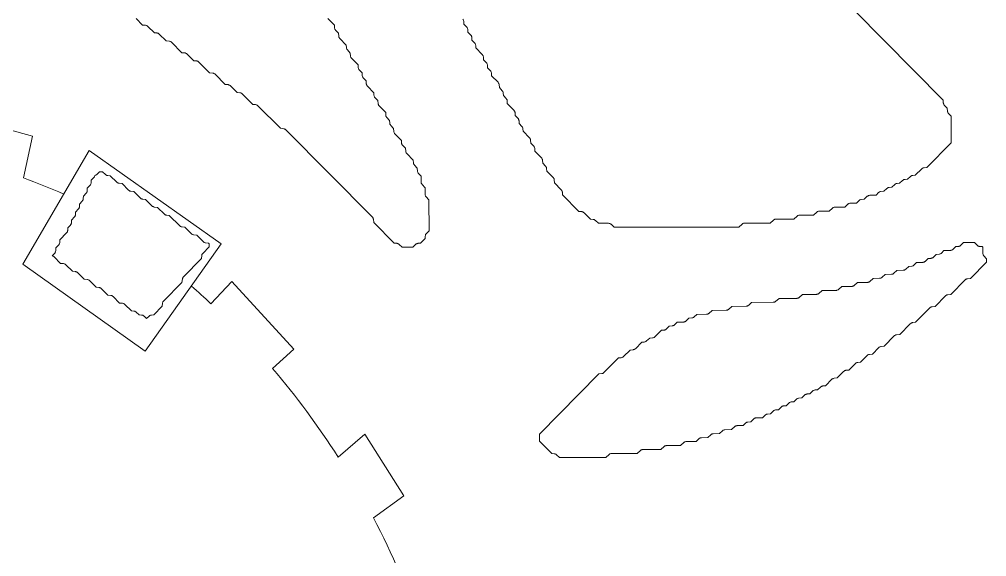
# Model space of a CAD drawing. Header units: inches. Extents: x 36 to 80.3, y 17.3 to 55.9.
# Drawn here: x 50.81 to 57.35, y 36.25 to 39.88 of the extents above; entities that cross this region are included whole.
import ezdxf

# ---------------------------------------------------------------- set-up
doc = ezdxf.new("R2010")
doc.units = ezdxf.units.IN
doc.layers.add('01_ORIGINAL_CAD', color=7, linetype='CONTINUOUS', lineweight=20)
doc.layers.add('02_APPROVED_PDF_OUTLINES', color=7, linetype='CONTINUOUS', lineweight=15)

msp = doc.modelspace()

# ---------------------------------------------------------------- linework, layer by layer
at = {"layer": '01_ORIGINAL_CAD'}
for points in [[(50.3503, 38.9811), (50.3957, 39.232), (50.9015, 39.0933), (50.8421, 38.8111)], [(51.2858, 38.9961), (52.1779, 38.364), (51.6649, 37.64), (50.8365, 38.2269), (51.2858, 38.9961)], [(52.2493, 38.1107), (52.1082, 37.9605)], [(52.2493, 38.1107), (52.6681, 37.6537), (52.5252, 37.5228)], [(52.9682, 36.924), (53.149, 37.0789), (53.4135, 36.6613), (53.2073, 36.5136)]]:
    msp.add_lwpolyline(points, dxfattribs=at)
for centre, radius, start, end in [((47.8977, 31.0932), 8.2604, 67.08551, 69.11803), ((48.3626, 33.9743), 5.4698, 46.78254, 48.64403), ((48.3626, 33.9743), 5.4698, 32.63878, 40.4465), ((48.3626, 33.9743), 5.4698, 19.0436, 27.66091)]:
    msp.add_arc(centre, radius, start, end, dxfattribs=at)
at = {"layer": '02_APPROVED_PDF_OUTLINES'}
for points in [[(56.4583, 39.9411), (57.0589, 39.3354), (57.0596, 39.3187), (57.0601, 39.3152), (57.0609, 39.3118), (57.0623, 39.3085), (57.0641, 39.3055), (57.0663, 39.3027), (57.0859, 39.2818), (57.0877, 39.2614), (57.0883, 39.258), (57.0893, 39.2547), (57.0907, 39.2516), (57.0925, 39.2487), (57.0947, 39.2461), (57.1118, 39.2287), (57.1121, 39.0467), (56.949, 38.8814), (56.9295, 38.8796), (56.926, 38.8791), (56.9227, 38.878), (56.9196, 38.8766), (56.9166, 38.8746), (56.914, 38.8723), (56.87, 38.8281), (56.8537, 38.8274), (56.8501, 38.8269), (56.8467, 38.826), (56.8434, 38.8246), (56.8403, 38.8228), (56.8376, 38.8205), (56.8174, 38.8012), (56.8006, 38.8005), (56.7971, 38.8001), (56.7936, 38.7991), (56.7903, 38.7977), (56.7873, 38.7959), (56.7845, 38.7936), (56.7643, 38.7744), (56.7476, 38.7736), (56.7441, 38.7732), (56.7406, 38.7723), (56.7373, 38.7709), (56.7343, 38.769), (56.7315, 38.7667), (56.7113, 38.7475), (56.6946, 38.7467), (56.691, 38.7463), (56.6876, 38.7454), (56.6843, 38.744), (56.6812, 38.7421), (56.6785, 38.7399), (56.6578, 38.7202), (56.6378, 38.7184), (56.6344, 38.7178), (56.6311, 38.7168), (56.6279, 38.7153), (56.625, 38.7134), (56.6224, 38.7112), (56.6051, 38.6939), (56.5625, 38.693), (56.5594, 38.6927), (56.5564, 38.6921), (56.5535, 38.6911), (56.5508, 38.6897), (56.5482, 38.6881), (56.5458, 38.6861), (56.5252, 38.6664), (56.5052, 38.6646), (56.5018, 38.664), (56.4985, 38.663), (56.4953, 38.6615), (56.4924, 38.6597), (56.4898, 38.6574), (56.4725, 38.6402), (56.4299, 38.6392), (56.4268, 38.6389), (56.4238, 38.6383), (56.4209, 38.6373), (56.4181, 38.6359), (56.4156, 38.6343), (56.4132, 38.6323), (56.3934, 38.6134), (56.3271, 38.6131), (56.324, 38.6129), (56.3211, 38.6124), (56.3182, 38.6115), (56.3155, 38.6102), (56.3129, 38.6087), (56.3105, 38.6068), (56.2878, 38.5865), (56.2209, 38.5862), (56.2179, 38.586), (56.215, 38.5855), (56.2121, 38.5846), (56.2093, 38.5833), (56.2068, 38.5817), (56.2044, 38.5799), (56.1817, 38.5596), (56.0883, 38.5593), (56.0853, 38.5591), (56.0823, 38.5585), (56.0794, 38.5576), (56.0767, 38.5564), (56.0741, 38.5548), (56.0717, 38.5529), (56.049, 38.5327), (55.9291, 38.5323), (55.9261, 38.5321), (55.9231, 38.5316), (55.9202, 38.5307), (55.9175, 38.5294), (55.9149, 38.5279), (55.9125, 38.526), (55.8898, 38.5057), (55.7168, 38.5053), (55.7138, 38.5051), (55.7108, 38.5046), (55.7079, 38.5037), (55.7052, 38.5024), (55.7026, 38.5009), (55.7002, 38.499), (55.6775, 38.4787), (54.8336, 38.4781), (54.8137, 38.4969), (54.8113, 38.4989), (54.8087, 38.5006), (54.8059, 38.5019), (54.803, 38.5029), (54.8, 38.5035), (54.7969, 38.5038), (54.7275, 38.5047), (54.7075, 38.5237), (54.7047, 38.5259), (54.7017, 38.5278), (54.6984, 38.5292), (54.6949, 38.5301), (54.6914, 38.5305), (54.675, 38.5312), (54.6309, 38.5754), (54.6282, 38.5777), (54.6253, 38.5796), (54.6221, 38.5811), (54.6188, 38.5821), (54.6154, 38.5827), (54.5958, 38.5844), (54.4848, 38.6963), (54.4841, 38.7131), (54.4838, 38.716), (54.4831, 38.719), (54.4821, 38.7218), (54.4807, 38.7245), (54.4791, 38.727), (54.4771, 38.7293), (54.4312, 38.777), (54.4294, 38.7972), (54.4288, 38.8006), (54.4278, 38.8039), (54.4264, 38.807), (54.4245, 38.8099), (54.4223, 38.8125), (54.3783, 38.8572), (54.3776, 38.874), (54.3772, 38.8775), (54.3763, 38.8809), (54.3749, 38.8842), (54.3731, 38.8872), (54.3709, 38.89), (54.3513, 38.911), (54.3495, 38.9313), (54.349, 38.9347), (54.348, 38.938), (54.3465, 38.9412), (54.3447, 38.9441), (54.3424, 38.9467), (54.2984, 38.9914), (54.2977, 39.0082), (54.2973, 39.0117), (54.2964, 39.0151), (54.295, 39.0183), (54.2932, 39.0214), (54.291, 39.0241), (54.2714, 39.0451), (54.2696, 39.0655), (54.2691, 39.0689), (54.2681, 39.0722), (54.2666, 39.0753), (54.2648, 39.0782), (54.2625, 39.0808), (54.2186, 39.1255), (54.2178, 39.1423), (54.2174, 39.1458), (54.2165, 39.1492), (54.2151, 39.1525), (54.2133, 39.1555), (54.2111, 39.1582), (54.1919, 39.1788), (54.1912, 39.196), (54.1908, 39.1995), (54.1899, 39.2029), (54.1885, 39.2061), (54.1867, 39.2092), (54.1845, 39.2119), (54.1653, 39.2325), (54.1645, 39.2496), (54.1642, 39.2526), (54.1635, 39.2555), (54.1625, 39.2584), (54.1612, 39.2611), (54.1595, 39.2636), (54.1576, 39.2658), (54.112, 39.3131), (54.1113, 39.3301), (54.1109, 39.3336), (54.11, 39.337), (54.1086, 39.3403), (54.1068, 39.3433), (54.1046, 39.346), (54.0854, 39.3666), (54.0846, 39.3838), (54.0842, 39.3873), (54.0833, 39.3907), (54.082, 39.3939), (54.0801, 39.397), (54.0779, 39.3997), (54.0583, 39.4207), (54.0565, 39.4411), (54.056, 39.4445), (54.055, 39.4478), (54.0536, 39.4509), (54.0517, 39.4538), (54.0495, 39.4564), (54.0055, 39.5011), (54.0047, 39.5179), (54.0043, 39.5214), (54.0034, 39.5248), (54.0021, 39.5281), (54.0003, 39.5311), (53.998, 39.5338), (53.9789, 39.5544), (53.9781, 39.5716), (53.9777, 39.5751), (53.9768, 39.5785), (53.9754, 39.5817), (53.9736, 39.5848), (53.9714, 39.5875), (53.9518, 39.6085), (53.95, 39.6289), (53.9495, 39.6323), (53.9485, 39.6356), (53.947, 39.6387), (53.9452, 39.6416), (53.9429, 39.6442), (53.899, 39.6889), (53.8982, 39.7057), (53.8978, 39.7092), (53.8969, 39.7126), (53.8955, 39.7159), (53.8937, 39.7189), (53.8915, 39.7216), (53.8723, 39.7422), (53.8716, 39.7594), (53.8712, 39.7629), (53.8703, 39.7663), (53.8689, 39.7695), (53.8671, 39.7726), (53.8649, 39.7753), (53.8457, 39.7959), (53.8449, 39.813), (53.8445, 39.8165), (53.8436, 39.8199), (53.8422, 39.8232), (53.8404, 39.8262), (53.8382, 39.829), (53.819, 39.8495), (53.8183, 39.8667), (53.8179, 39.8702), (53.817, 39.8736), (53.8156, 39.8769), (53.8138, 39.8799), (53.8116, 39.8826)], [(52.8996, 39.8871), (52.9436, 39.8424), (52.9443, 39.8256), (52.9447, 39.8221), (52.9456, 39.8187), (52.947, 39.8154), (52.9488, 39.8124), (52.951, 39.8096), (52.9706, 39.7886), (52.9724, 39.7683), (52.9729, 39.7649), (52.9739, 39.7616), (52.9754, 39.7584), (52.9772, 39.7555), (52.9795, 39.7529), (53.0234, 39.7082), (53.0242, 39.6914), (53.0246, 39.6879), (53.0255, 39.6845), (53.0269, 39.6813), (53.0287, 39.6782), (53.0309, 39.6755), (53.0505, 39.6545), (53.0523, 39.6341), (53.0528, 39.6307), (53.0538, 39.6274), (53.0553, 39.6243), (53.0571, 39.6214), (53.0594, 39.6188), (53.1033, 39.5741), (53.1041, 39.5573), (53.1045, 39.5538), (53.1054, 39.5504), (53.1067, 39.5471), (53.1086, 39.5441), (53.1108, 39.5413), (53.13, 39.5208), (53.1307, 39.5036), (53.1311, 39.5001), (53.132, 39.4967), (53.1334, 39.4935), (53.1352, 39.4904), (53.1374, 39.4877), (53.157, 39.4667), (53.1588, 39.4463), (53.1594, 39.4429), (53.1604, 39.4396), (53.1618, 39.4365), (53.1637, 39.4336), (53.1659, 39.431), (53.2099, 39.3863), (53.2106, 39.3695), (53.211, 39.366), (53.2119, 39.3626), (53.2133, 39.3593), (53.2151, 39.3563), (53.2173, 39.3535), (53.2369, 39.3326), (53.2387, 39.3122), (53.2392, 39.3088), (53.2402, 39.3055), (53.2417, 39.3023), (53.2435, 39.2994), (53.2458, 39.2968), (53.2898, 39.2521), (53.2905, 39.2353), (53.2909, 39.2318), (53.2918, 39.2284), (53.2932, 39.2252), (53.295, 39.2221), (53.2972, 39.2194), (53.3164, 39.1989), (53.3172, 39.1817), (53.3176, 39.1782), (53.3185, 39.1748), (53.3198, 39.1715), (53.3216, 39.1685), (53.3239, 39.1657), (53.3434, 39.1448), (53.3452, 39.1244), (53.3458, 39.121), (53.3468, 39.1177), (53.3482, 39.1145), (53.3501, 39.1116), (53.3523, 39.109), (53.3963, 39.0643), (53.397, 39.0475), (53.3974, 39.044), (53.3983, 39.0406), (53.3997, 39.0374), (53.4015, 39.0343), (53.4037, 39.0316), (53.4233, 39.0106), (53.4251, 38.9902), (53.4257, 38.9868), (53.4267, 38.9835), (53.4281, 38.9804), (53.43, 38.9775), (53.4322, 38.9749), (53.4762, 38.9302), (53.4769, 38.9134), (53.4773, 38.9099), (53.4782, 38.9065), (53.4796, 38.9032), (53.4814, 38.9002), (53.4836, 38.8975), (53.5032, 38.8765), (53.505, 38.8561), (53.5055, 38.8527), (53.5065, 38.8494), (53.508, 38.8463), (53.5098, 38.8434), (53.512, 38.8408), (53.5291, 38.8233), (53.5294, 38.783), (53.5297, 38.7794), (53.5305, 38.776), (53.5317, 38.7726), (53.5334, 38.7695), (53.5356, 38.7667), (53.5559, 38.7434), (53.557, 38.6993), (53.5572, 38.6963), (53.5578, 38.6933), (53.5588, 38.6904), (53.5601, 38.6877), (53.5617, 38.6851), (53.5637, 38.6828), (53.5824, 38.6627), (53.5828, 38.4531), (53.5642, 38.433), (53.562, 38.4303), (53.5601, 38.4272), (53.5588, 38.424), (53.5579, 38.4206), (53.5575, 38.417), (53.5568, 38.4003), (53.5262, 38.3693), (53.51, 38.3686), (53.5064, 38.3682), (53.503, 38.3672), (53.4997, 38.3658), (53.4966, 38.364), (53.4939, 38.3617), (53.4741, 38.3429), (53.4004, 38.3428), (53.3806, 38.3616), (53.3778, 38.3639), (53.3748, 38.3658), (53.3715, 38.3671), (53.368, 38.3681), (53.3645, 38.3685), (53.3482, 38.3692), (53.2101, 38.5084), (53.2069, 38.5314), (53.2062, 38.5346), (53.2052, 38.5376), (53.2037, 38.5405), (53.202, 38.5431), (53.1999, 38.5456), (52.6148, 39.1356), (52.6123, 39.1377), (52.6097, 39.1396), (52.6068, 39.141), (52.6037, 39.1421), (52.6005, 39.1427), (52.5779, 39.146), (52.4263, 39.2984), (52.4237, 39.3007), (52.4208, 39.3026), (52.4176, 39.3041), (52.4143, 39.3051), (52.4108, 39.3057), (52.3912, 39.3074), (52.32, 39.3789), (52.3174, 39.3812), (52.3144, 39.3831), (52.3113, 39.3845), (52.3079, 39.3856), (52.3045, 39.3861), (52.2847, 39.3879), (52.2374, 39.4341), (52.2351, 39.4361), (52.2326, 39.4378), (52.2299, 39.4392), (52.227, 39.4402), (52.2241, 39.4409), (52.221, 39.4412), (52.2047, 39.4419), (52.1362, 39.511), (52.1338, 39.5131), (52.1311, 39.515), (52.1283, 39.5164), (52.1252, 39.5175), (52.122, 39.5181), (52.0994, 39.5214), (52.0276, 39.5934), (52.025, 39.5957), (52.022, 39.5976), (52.0189, 39.599), (52.0155, 39.6001), (52.0121, 39.6006), (51.9923, 39.6024), (51.945, 39.6486), (51.9427, 39.6506), (51.9402, 39.6523), (51.9375, 39.6537), (51.9346, 39.6547), (51.9317, 39.6554), (51.9286, 39.6557), (51.9123, 39.6564), (51.8415, 39.7274), (51.8389, 39.7297), (51.836, 39.7316), (51.8328, 39.7331), (51.8295, 39.7341), (51.826, 39.7347), (51.8062, 39.7364), (51.759, 39.7827), (51.7567, 39.7847), (51.7541, 39.7864), (51.7514, 39.7877), (51.7486, 39.7888), (51.7456, 39.7895), (51.7426, 39.7898), (51.7262, 39.7905), (51.682, 39.8347), (51.6794, 39.837), (51.6765, 39.8389), (51.6733, 39.8404), (51.67, 39.8414), (51.6666, 39.8419), (51.6469, 39.8437), (51.6023, 39.8883)]]:
    msp.add_lwpolyline(points, dxfattribs=at)
for points in [[(51.0353, 38.2843), (51.0353, 38.2848), (51.0522, 38.3022), (51.0544, 38.3048), (51.0562, 38.3077), (51.0577, 38.3109), (51.0586, 38.3141), (51.0592, 38.3175), (51.0609, 38.3379), (51.0804, 38.3589), (51.0826, 38.3617), (51.0844, 38.3647), (51.0858, 38.368), (51.0866, 38.3714), (51.087, 38.3749), (51.0877, 38.3918), (51.133, 38.4392), (51.135, 38.4415), (51.1366, 38.444), (51.138, 38.4467), (51.139, 38.4495), (51.1397, 38.4525), (51.14, 38.4555), (51.1407, 38.4723), (51.158, 38.4902), (51.1602, 38.4928), (51.1621, 38.4957), (51.1635, 38.4988), (51.1645, 38.5021), (51.165, 38.5055), (51.1667, 38.5259), (51.1862, 38.5469), (51.1884, 38.5496), (51.1902, 38.5527), (51.1916, 38.5559), (51.1925, 38.5593), (51.1928, 38.5629), (51.1935, 38.58), (51.2126, 38.6006), (51.2148, 38.6033), (51.2167, 38.6064), (51.218, 38.6096), (51.2189, 38.613), (51.2193, 38.6166), (51.22, 38.6337), (51.2391, 38.6543), (51.2413, 38.657), (51.2431, 38.6601), (51.2445, 38.6633), (51.2453, 38.6667), (51.2457, 38.6703), (51.2464, 38.6874), (51.2655, 38.708), (51.2677, 38.7107), (51.2695, 38.7138), (51.2709, 38.717), (51.2718, 38.7204), (51.2722, 38.724), (51.2729, 38.7411), (51.292, 38.7617), (51.2942, 38.7644), (51.296, 38.7675), (51.2973, 38.7707), (51.2982, 38.7741), (51.2986, 38.7777), (51.2993, 38.7945), (51.3167, 38.8124), (51.3188, 38.8148), (51.3205, 38.8176), (51.3219, 38.8205), (51.3229, 38.8236), (51.3235, 38.8268), (51.3236, 38.8276), (51.3243, 38.8277), (51.3275, 38.8283), (51.3306, 38.8294), (51.3336, 38.8308), (51.3363, 38.8326), (51.3387, 38.8348), (51.3558, 38.8518), (51.3761, 38.8518), (51.3959, 38.833), (51.3987, 38.8307), (51.4017, 38.8289), (51.405, 38.8275), (51.4085, 38.8266), (51.412, 38.8262), (51.4284, 38.8255), (51.4726, 38.7812), (51.4752, 38.779), (51.4781, 38.7771), (51.4813, 38.7756), (51.4846, 38.7746), (51.488, 38.774), (51.5076, 38.7723), (51.5523, 38.7276), (51.5549, 38.7253), (51.5578, 38.7234), (51.561, 38.722), (51.5643, 38.7209), (51.5678, 38.7204), (51.5874, 38.7187), (51.632, 38.674), (51.6347, 38.6717), (51.6376, 38.6698), (51.6407, 38.6684), (51.6441, 38.6673), (51.6475, 38.6668), (51.6671, 38.665), (51.7118, 38.6204), (51.7144, 38.6181), (51.7173, 38.6162), (51.7205, 38.6147), (51.7238, 38.6137), (51.7272, 38.6132), (51.747, 38.6114), (51.7943, 38.5652), (51.7966, 38.5632), (51.7991, 38.5615), (51.8018, 38.5601), (51.8047, 38.5591), (51.8077, 38.5584), (51.8107, 38.5581), (51.827, 38.5574), (51.8978, 38.4864), (51.9004, 38.4841), (51.9034, 38.4822), (51.9065, 38.4807), (51.9099, 38.4796), (51.9133, 38.4791), (51.9329, 38.4774), (51.9776, 38.4327), (51.9802, 38.4304), (51.9831, 38.4285), (51.9863, 38.427), (51.9896, 38.426), (51.993, 38.4255), (52.0127, 38.4237), (52.0573, 38.3791), (52.0599, 38.3768), (52.0628, 38.3749), (52.066, 38.3734), (52.0693, 38.3724), (52.0728, 38.3719), (52.0923, 38.3701), (52.0965, 38.3659), (52.0966, 38.345), (52.0532, 38.3008), (52.051, 38.2981), (52.0491, 38.2952), (52.0477, 38.2921), (52.0467, 38.2888), (52.0462, 38.2854), (52.0445, 38.2654), (51.9227, 38.142), (51.9206, 38.1395), (51.9188, 38.1369), (51.9174, 38.134), (51.9164, 38.1309), (51.9157, 38.1278), (51.9126, 38.1048), (51.7884, 37.9785), (51.7862, 37.9759), (51.7843, 37.973), (51.7829, 37.9698), (51.7819, 37.9665), (51.7813, 37.9631), (51.7797, 37.9431), (51.7221, 37.8848), (51.7059, 37.8841), (51.7023, 37.8837), (51.6989, 37.8828), (51.6956, 37.8814), (51.6925, 37.8795), (51.6898, 37.8772), (51.673, 37.8612), (51.6561, 37.8772), (51.6534, 37.8795), (51.6503, 37.8813), (51.647, 37.8827), (51.6436, 37.8836), (51.64, 37.8841), (51.6233, 37.8848), (51.603, 37.904), (51.6002, 37.9063), (51.5972, 37.9081), (51.5939, 37.9095), (51.5904, 37.9104), (51.5869, 37.9109), (51.5705, 37.9116), (51.5263, 37.9558), (51.5237, 37.9581), (51.5208, 37.96), (51.5176, 37.9614), (51.5143, 37.9625), (51.5109, 37.963), (51.4912, 37.9647), (51.4466, 38.0094), (51.444, 38.0117), (51.4411, 38.0136), (51.4379, 38.0151), (51.4346, 38.0161), (51.4311, 38.0166), (51.4115, 38.0184), (51.3669, 38.063), (51.3642, 38.0653), (51.3613, 38.0672), (51.3582, 38.0687), (51.3548, 38.0697), (51.3514, 38.0702), (51.3318, 38.072), (51.2871, 38.1166), (51.2845, 38.1189), (51.2816, 38.1208), (51.2784, 38.1223), (51.2751, 38.1233), (51.2717, 38.1239), (51.252, 38.1256), (51.2074, 38.1703), (51.2048, 38.1725), (51.2019, 38.1744), (51.1987, 38.1759), (51.1954, 38.1769), (51.1919, 38.1775), (51.1723, 38.1792), (51.1277, 38.2239), (51.125, 38.2262), (51.1221, 38.2281), (51.119, 38.2295), (51.1156, 38.2306), (51.1122, 38.2311), (51.0926, 38.2328), (51.0479, 38.2775), (51.0455, 38.2797), (51.0427, 38.2815), (51.0398, 38.2829), (51.0366, 38.284)], [(57.1961, 38.373), (57.2698, 38.3731), (57.2897, 38.3543), (57.2924, 38.352), (57.2955, 38.3502), (57.2988, 38.3488), (57.3022, 38.3479), (57.3058, 38.3475), (57.3221, 38.3468), (57.326, 38.3428), (57.327, 38.2995), (57.3273, 38.2965), (57.3279, 38.2935), (57.3289, 38.2906), (57.3302, 38.2879), (57.3318, 38.2854), (57.3337, 38.283), (57.3525, 38.2629), (57.3525, 38.2417), (57.2425, 38.1301), (57.2229, 38.1283), (57.2195, 38.1278), (57.2161, 38.1267), (57.2129, 38.1252), (57.21, 38.1233), (57.2074, 38.121), (57.11, 38.0226), (57.0904, 38.0209), (57.0869, 38.0203), (57.0836, 38.0193), (57.0804, 38.0178), (57.0775, 38.0159), (57.0749, 38.0136), (57.004, 37.942), (56.9844, 37.9403), (56.9809, 37.9397), (56.9776, 37.9387), (56.9744, 37.9372), (56.9715, 37.9353), (56.9689, 37.9329), (56.8714, 37.8346), (56.8518, 37.8328), (56.8484, 37.8322), (56.8451, 37.8312), (56.8419, 37.8297), (56.839, 37.8278), (56.8363, 37.8255), (56.7649, 37.7534), (56.7422, 37.7501), (56.739, 37.7495), (56.736, 37.7484), (56.7331, 37.7469), (56.7304, 37.7451), (56.728, 37.743), (56.6593, 37.6734), (56.6398, 37.6716), (56.6364, 37.671), (56.633, 37.67), (56.6299, 37.6685), (56.6269, 37.6666), (56.6243, 37.6643), (56.5799, 37.6196), (56.5603, 37.6179), (56.5568, 37.6173), (56.5535, 37.6163), (56.5503, 37.6148), (56.5474, 37.6129), (56.5448, 37.6106), (56.5003, 37.5659), (56.4807, 37.5641), (56.4773, 37.5636), (56.474, 37.5625), (56.4708, 37.5611), (56.4679, 37.5591), (56.4653, 37.5568), (56.4208, 37.5121), (56.4012, 37.5104), (56.3978, 37.5098), (56.3944, 37.5088), (56.3913, 37.5073), (56.3884, 37.5054), (56.3857, 37.5031), (56.3413, 37.4584), (56.3217, 37.4566), (56.3182, 37.4561), (56.3149, 37.4551), (56.3117, 37.4536), (56.3088, 37.4517), (56.3062, 37.4494), (56.2622, 37.4051), (56.2459, 37.4044), (56.2423, 37.404), (56.2389, 37.403), (56.2356, 37.4016), (56.2325, 37.3998), (56.2298, 37.3975), (56.2096, 37.3783), (56.1928, 37.3775), (56.1893, 37.3771), (56.1858, 37.3762), (56.1825, 37.3748), (56.1795, 37.3729), (56.1767, 37.3706), (56.1565, 37.3514), (56.1398, 37.3506), (56.1362, 37.3502), (56.1328, 37.3493), (56.1295, 37.3479), (56.1264, 37.346), (56.1237, 37.3438), (56.103, 37.3241), (56.083, 37.3223), (56.0796, 37.3217), (56.0763, 37.3207), (56.0732, 37.3192), (56.0703, 37.3173), (56.0676, 37.3151), (56.0501, 37.2976), (56.0337, 37.2969), (56.0302, 37.2964), (56.0267, 37.2955), (56.0234, 37.2941), (56.0204, 37.2923), (56.0176, 37.29), (55.9974, 37.2707), (55.9807, 37.27), (55.9771, 37.2696), (55.9737, 37.2686), (55.9704, 37.2672), (55.9673, 37.2654), (55.9646, 37.2631), (55.9444, 37.2439), (55.9276, 37.2431), (55.9241, 37.2427), (55.9206, 37.2418), (55.9173, 37.2404), (55.9143, 37.2385), (55.9115, 37.2362), (55.8909, 37.2165), (55.8709, 37.2147), (55.8675, 37.2142), (55.8641, 37.2132), (55.861, 37.2117), (55.8581, 37.2098), (55.8555, 37.2075), (55.8382, 37.1903), (55.7956, 37.1893), (55.7925, 37.1891), (55.7895, 37.1885), (55.7866, 37.1875), (55.7838, 37.1861), (55.7813, 37.1844), (55.7789, 37.1825), (55.7582, 37.1628), (55.7383, 37.161), (55.7348, 37.1604), (55.7315, 37.1594), (55.7284, 37.1579), (55.7255, 37.156), (55.7229, 37.1538), (55.7057, 37.1367), (55.6662, 37.1364), (55.6632, 37.1362), (55.6603, 37.1357), (55.6574, 37.1348), (55.6547, 37.1335), (55.6521, 37.132), (55.6497, 37.1301), (55.6268, 37.1097), (55.5834, 37.1087), (55.5803, 37.1084), (55.5773, 37.1078), (55.5744, 37.1068), (55.5716, 37.1054), (55.5691, 37.1038), (55.5667, 37.1018), (55.5467, 37.0827), (55.5038, 37.0818), (55.5007, 37.0815), (55.4977, 37.0809), (55.4948, 37.0799), (55.4921, 37.0785), (55.4895, 37.0769), (55.4871, 37.0749), (55.4672, 37.0558), (55.4242, 37.0549), (55.4212, 37.0546), (55.4182, 37.054), (55.4152, 37.053), (55.4125, 37.0516), (55.4099, 37.05), (55.4075, 37.048), (55.3878, 37.0291), (55.3214, 37.0288), (55.3184, 37.0286), (55.3154, 37.0281), (55.3125, 37.0272), (55.3098, 37.0259), (55.3072, 37.0243), (55.3049, 37.0225), (55.2821, 37.0022), (55.1887, 37.0019), (55.1857, 37.0017), (55.1828, 37.0011), (55.1799, 37.0002), (55.1771, 36.999), (55.1746, 36.9974), (55.1722, 36.9955), (55.1495, 36.9753), (55.0295, 36.9749), (55.0265, 36.9747), (55.0236, 36.9742), (55.0207, 36.9733), (55.0179, 36.972), (55.0154, 36.9705), (55.013, 36.9686), (54.9903, 36.9483), (54.8173, 36.9479), (54.8142, 36.9477), (54.8113, 36.9472), (54.8084, 36.9463), (54.8056, 36.945), (54.803, 36.9435), (54.8007, 36.9416), (54.778, 36.9213), (54.4649, 36.9211), (54.4451, 36.9399), (54.4423, 36.9422), (54.4392, 36.944), (54.436, 36.9454), (54.4325, 36.9463), (54.429, 36.9467), (54.4127, 36.9475), (54.3291, 37.0317), (54.3291, 37.0793), (54.7306, 37.4864), (54.7501, 37.4882), (54.7536, 37.4887), (54.7569, 37.4897), (54.7601, 37.4912), (54.763, 37.4932), (54.7656, 37.4955), (54.8631, 37.5938), (54.8826, 37.5956), (54.8861, 37.5962), (54.8894, 37.5972), (54.8926, 37.5987), (54.8955, 37.6006), (54.8981, 37.6029), (54.9426, 37.6476), (54.9622, 37.6494), (54.9656, 37.6499), (54.9689, 37.6509), (54.9721, 37.6524), (54.975, 37.6543), (54.9776, 37.6566), (55.0216, 37.7009), (55.038, 37.7016), (55.0415, 37.702), (55.045, 37.7029), (55.0483, 37.7043), (55.0513, 37.7062), (55.0541, 37.7085), (55.0747, 37.7282), (55.0947, 37.73), (55.0982, 37.7305), (55.1015, 37.7316), (55.1047, 37.733), (55.1076, 37.7349), (55.1102, 37.7372), (55.1542, 37.7815), (55.1705, 37.7822), (55.1741, 37.7826), (55.1775, 37.7836), (55.1808, 37.785), (55.1839, 37.7868), (55.1866, 37.7891), (55.2073, 37.8088), (55.2273, 37.8106), (55.2307, 37.8111), (55.234, 37.8122), (55.2372, 37.8136), (55.2401, 37.8155), (55.2427, 37.8178), (55.26, 37.835), (55.3026, 37.836), (55.3057, 37.8362), (55.3087, 37.8369), (55.3116, 37.8379), (55.3143, 37.8392), (55.3169, 37.8409), (55.3193, 37.8429), (55.3399, 37.8626), (55.3599, 37.8644), (55.3633, 37.8649), (55.3666, 37.8659), (55.3698, 37.8674), (55.3727, 37.8693), (55.3753, 37.8716), (55.3924, 37.8886), (55.4585, 37.8889), (55.4615, 37.8891), (55.4644, 37.8897), (55.4673, 37.8906), (55.47, 37.8918), (55.4726, 37.8934), (55.475, 37.8952), (55.4977, 37.9155), (55.5911, 37.9159), (55.5941, 37.916), (55.5971, 37.9166), (55.6, 37.9175), (55.6027, 37.9188), (55.6053, 37.9203), (55.6077, 37.9222), (55.6305, 37.9425), (55.7268, 37.9437), (55.7299, 37.9439), (55.733, 37.9445), (55.7359, 37.9455), (55.7388, 37.9469), (55.7414, 37.9486), (55.7438, 37.9506), (55.7635, 37.9694), (55.9095, 37.9698), (55.9125, 37.97), (55.9155, 37.9705), (55.9184, 37.9714), (55.9211, 37.9727), (55.9237, 37.9742), (55.9261, 37.9761), (55.9488, 37.9964), (56.0687, 37.9967), (56.0718, 37.9969), (56.0747, 37.9975), (56.0776, 37.9984), (56.0804, 37.9996), (56.0829, 38.0012), (56.0853, 38.0031), (56.108, 38.0233), (56.2014, 38.0237), (56.2044, 38.0239), (56.2074, 38.0244), (56.2103, 38.0253), (56.213, 38.0266), (56.2156, 38.0281), (56.218, 38.03), (56.2407, 38.0503), (56.3341, 38.0506), (56.3371, 38.0508), (56.3401, 38.0514), (56.343, 38.0523), (56.3457, 38.0535), (56.3483, 38.0551), (56.3506, 38.0569), (56.3734, 38.0772), (56.4402, 38.0775), (56.4433, 38.0777), (56.4462, 38.0783), (56.4491, 38.0792), (56.4518, 38.0804), (56.4544, 38.082), (56.4568, 38.0839), (56.4795, 38.1041), (56.5464, 38.1044), (56.5494, 38.1046), (56.5523, 38.1052), (56.5552, 38.1061), (56.558, 38.1074), (56.5605, 38.1089), (56.5629, 38.1108), (56.5858, 38.1312), (56.6292, 38.1322), (56.6323, 38.1325), (56.6353, 38.1331), (56.6382, 38.1341), (56.641, 38.1355), (56.6436, 38.1371), (56.6459, 38.1391), (56.6659, 38.1581), (56.7088, 38.1591), (56.7119, 38.1594), (56.7149, 38.16), (56.7178, 38.161), (56.7206, 38.1624), (56.7231, 38.164), (56.7255, 38.166), (56.7455, 38.185), (56.7884, 38.186), (56.7915, 38.1863), (56.7945, 38.1869), (56.7974, 38.1879), (56.8002, 38.1893), (56.8027, 38.1909), (56.8051, 38.1929), (56.8257, 38.2126), (56.8457, 38.2144), (56.8492, 38.215), (56.8525, 38.216), (56.8556, 38.2174), (56.8585, 38.2193), (56.8611, 38.2216), (56.8784, 38.2388), (56.921, 38.2398), (56.9241, 38.2401), (56.9271, 38.2407), (56.93, 38.2417), (56.9328, 38.243), (56.9354, 38.2447), (56.9377, 38.2467), (56.9579, 38.2659), (56.9746, 38.2667), (56.9782, 38.2671), (56.9816, 38.268), (56.9849, 38.2694), (56.988, 38.2713), (56.9907, 38.2736), (57.0114, 38.2933), (57.0314, 38.2951), (57.0348, 38.2956), (57.0381, 38.2966), (57.0413, 38.2981), (57.0442, 38.3), (57.0468, 38.3023), (57.0641, 38.3195), (57.1067, 38.3205), (57.1097, 38.3207), (57.1128, 38.3214), (57.1157, 38.3224), (57.1184, 38.3237), (57.121, 38.3254), (57.1234, 38.3274), (57.1436, 38.3466), (57.1603, 38.3474), (57.1638, 38.3478), (57.1673, 38.3487), (57.1706, 38.3501), (57.1736, 38.352), (57.1764, 38.3542)]]:
    msp.add_lwpolyline(points, close=True, dxfattribs=at)

doc.saveas('drawing.dxf')
